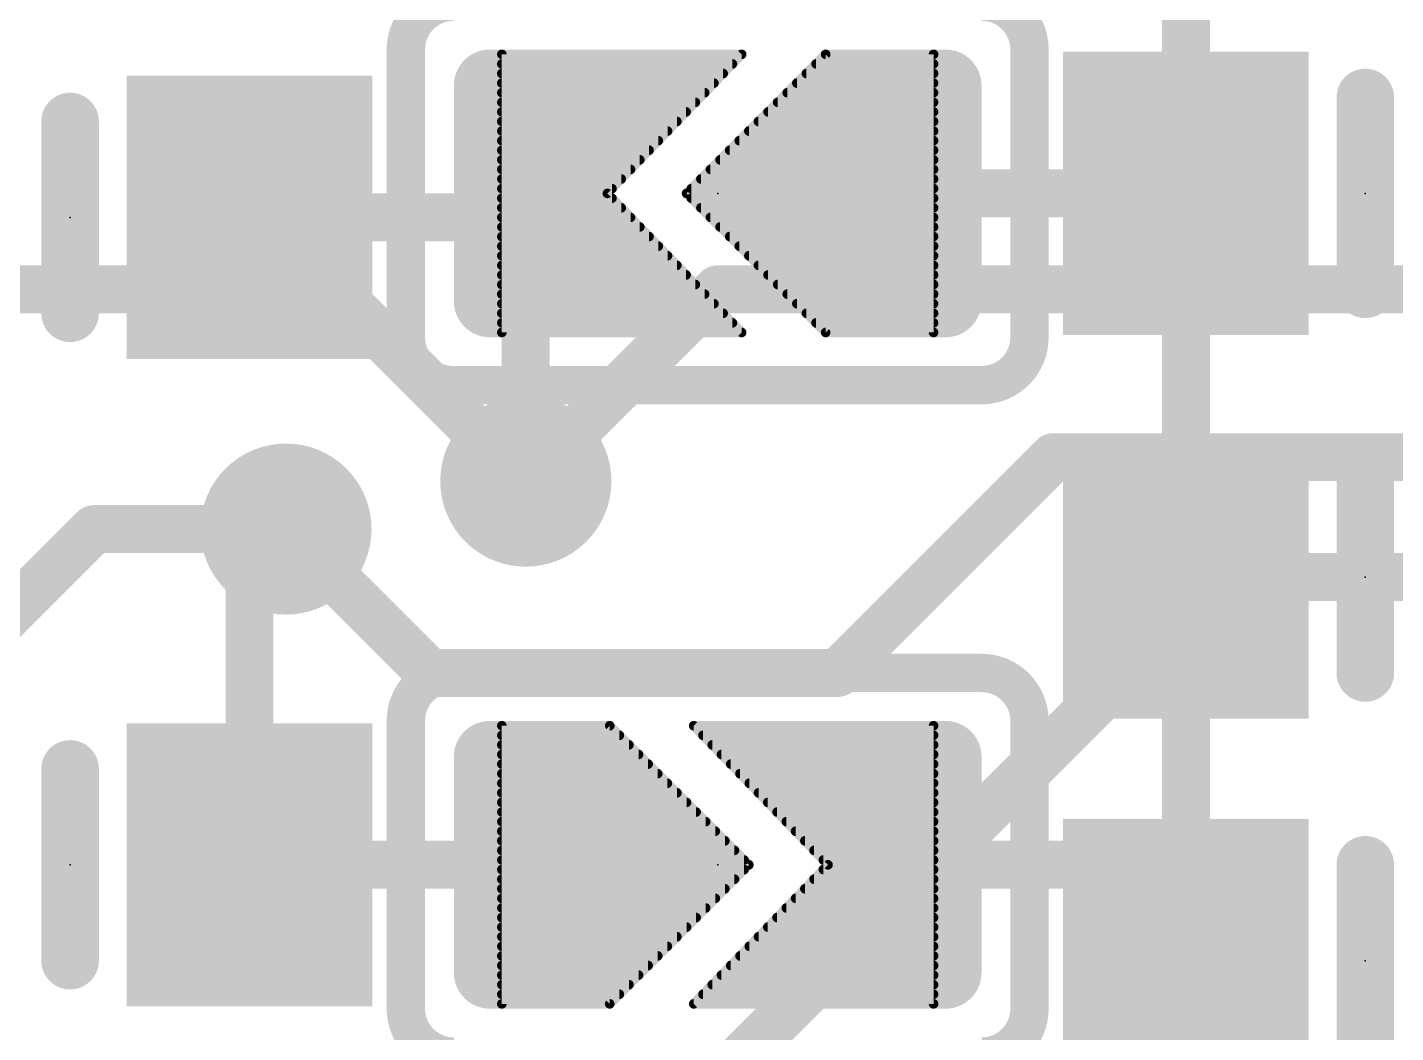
# Model space of a CAD drawing. Extents: x -0.6 to 62.7, y -0.8 to 53.6.
# Drawn here: x 19.08 to 26.32, y 13.72 to 19.04 of the extents above; entities that cross this region are included whole.
import ezdxf

# ---------------------------------------------------------------- set-up
doc = ezdxf.new("R2010")
doc.units = 0
for name, color, linetype in [('1', 12, 'CONTINUOUS'), ('16', 132, 'CONTINUOUS'), ('18', 110, 'CONTINUOUS'), ('21', 40, 'CONTINUOUS'), ('23', 40, 'CONTINUOUS')]:
    doc.layers.add(name, color=color, linetype=linetype)

# ---------------------------------------------------------------- blocks, each defined once
blk = doc.blocks.new('RECT')
blk.add_solid([(-0.5, -0.5), (0.5, -0.5), (-0.5, 0.5), (0.5, 0.5)])
blk = doc.blocks.new('RECT121920X243840R50')
at = {"const_width": 0.1905}
blk.add_lwpolyline([(0.2858, -0.5715), (0.2858, 0.5715, 0.4142), (0.1905, 0.6668), (-0.1905, 0.6668, 0.4142), (-0.2858, 0.5715), (-0.2858, -0.5715, 0.4142), (-0.1905, -0.6668), (0.1905, -0.6668, 0.4142)], format="xyb", close=True, dxfattribs=at)
blk.add_solid([(-0.2159, -0.5969), (0.2159, -0.5969), (-0.2159, 0.5969), (0.2159, 0.5969)])
blk = doc.blocks.new('ROUNDV')
at = {"const_width": 0.5}
blk.add_lwpolyline([(0, -0.25, 1), (0, 0.25, 1), (0, -0.25)], format="xyb", dxfattribs=at)

msp = doc.modelspace()

# ---------------------------------------------------------------- linework, layer by layer
at = {"layer": '1'}
for points, const_width in [([(25.212, 18.161), (25.212, 20.447)], 0.254), ([(22.86, 18.8976), (21.59, 18.8976)], 0.0508), ([(21.59, 18.8976), (21.59, 17.4244)], 0.0508), ([(22.1488, 18.161), (22.86, 18.8976)], 0.0508), ([(22.5679, 18.161), (23.3045, 18.8976)], 0.0508), ([(23.3045, 18.8976), (23.876, 18.8976)], 0.0508), ([(23.876, 18.8976), (23.876, 17.4244)], 0.0508), ([(21.59, 18.8468), (22.811, 18.8468)], 0.0508), ([(23.2537, 18.8468), (23.876, 18.8468)], 0.0508), ([(21.59, 18.796), (22.7619, 18.796)], 0.0508), ([(21.59, 18.7452), (22.7129, 18.7452)], 0.0508), ([(23.1521, 18.7452), (23.876, 18.7452)], 0.0508), ([(23.2029, 18.796), (23.876, 18.796)], 0.0508), ([(21.59, 18.6944), (22.6638, 18.6944)], 0.0508), ([(23.1013, 18.6944), (23.876, 18.6944)], 0.0508), ([(21.59, 18.6436), (22.6148, 18.6436)], 0.0508), ([(23.0505, 18.6436), (23.876, 18.6436)], 0.0508), ([(21.59, 18.5928), (22.5657, 18.5928)], 0.0508), ([(21.59, 18.542), (22.5167, 18.542)], 0.0508), ([(22.9489, 18.542), (23.876, 18.542)], 0.0508), ([(22.9997, 18.5928), (23.876, 18.5928)], 0.0508), ([(21.59, 18.4912), (22.4676, 18.4912)], 0.0508), ([(22.8981, 18.4912), (23.876, 18.4912)], 0.0508), ([(21.59, 18.4404), (22.4186, 18.4404)], 0.0508), ([(21.59, 18.3896), (22.3695, 18.3896)], 0.0508), ([(22.7965, 18.3896), (23.876, 18.3896)], 0.0508), ([(22.8473, 18.4404), (23.876, 18.4404)], 0.0508), ([(21.59, 18.3388), (22.3205, 18.3388)], 0.0508), ([(22.7457, 18.3388), (23.876, 18.3388)], 0.0508), ([(21.59, 18.034), (21.717, 18.161)], 0.254), ([(21.59, 18.288), (22.2714, 18.288)], 0.0508), ([(21.59, 18.2372), (22.2224, 18.2372)], 0.0508), ([(21.717, 18.161), (21.717, 16.637)], 0.254), ([(22.6441, 18.2372), (23.876, 18.2372)], 0.0508), ([(22.6949, 18.288), (23.876, 18.288)], 0.0508), ([(23.749, 18.161), (25.212, 18.161)], 0.254), ([(25.212, 16.129), (25.212, 18.161)], 0.254), ([(21.59, 18.1864), (22.1733, 18.1864)], 0.0508), ([(22.86, 17.4244), (22.1488, 18.161)], 0.0508), ([(23.3045, 17.4244), (22.5679, 18.161)], 0.0508), ([(22.5933, 18.1864), (23.876, 18.1864)], 0.0508), ([(20.254, 18.034), (21.59, 18.034)], 0.254), ([(21.59, 18.1356), (22.1733, 18.1356)], 0.0508), ([(22.5933, 18.1356), (23.876, 18.1356)], 0.0508), ([(21.59, 18.0848), (22.2224, 18.0848)], 0.0508), ([(21.59, 18.034), (22.2714, 18.034)], 0.0508), ([(22.6441, 18.0848), (23.876, 18.0848)], 0.0508), ([(22.6949, 18.034), (23.876, 18.034)], 0.0508), ([(21.59, 17.9832), (22.3205, 17.9832)], 0.0508), ([(22.7457, 17.9832), (23.876, 17.9832)], 0.0508), ([(21.59, 17.9324), (22.3695, 17.9324)], 0.0508), ([(21.59, 17.8816), (22.4186, 17.8816)], 0.0508), ([(22.7965, 17.9324), (23.876, 17.9324)], 0.0508), ([(22.8473, 17.8816), (23.876, 17.8816)], 0.0508), ([(21.59, 17.8308), (22.4676, 17.8308)], 0.0508), ([(22.8981, 17.8308), (23.876, 17.8308)], 0.0508), ([(21.59, 17.78), (22.5167, 17.78)], 0.0508), ([(21.59, 17.7292), (22.5657, 17.7292)], 0.0508), ([(22.9489, 17.78), (23.876, 17.78)], 0.0508), ([(22.9997, 17.7292), (23.876, 17.7292)], 0.0508), ([(21.59, 17.6784), (22.6148, 17.6784)], 0.0508), ([(23.0505, 17.6784), (23.876, 17.6784)], 0.0508), ([(21.59, 17.6276), (22.6638, 17.6276)], 0.0508), ([(23.1013, 17.6276), (23.876, 17.6276)], 0.0508), ([(21.59, 17.5768), (22.7129, 17.5768)], 0.0508), ([(21.59, 17.526), (22.7619, 17.526)], 0.0508), ([(23.1521, 17.5768), (23.876, 17.5768)], 0.0508), ([(23.2029, 17.526), (23.876, 17.526)], 0.0508), ([(21.59, 17.4752), (22.811, 17.4752)], 0.0508), ([(23.2537, 17.4752), (23.876, 17.4752)], 0.0508), ([(21.59, 17.4244), (22.86, 17.4244)], 0.0508), ([(21.59, 17.4244), (22.86, 17.4244)], 0.0508), ([(23.876, 17.4244), (23.3045, 17.4244)], 0.0508), ([(23.3045, 17.4244), (23.876, 17.4244)], 0.0508), ([(20.254, 16.19), (20.447, 16.383)], 0.254), ([(20.381, 16.317), (20.447, 16.383)], 0.254), ([(20.254, 14.605), (20.254, 16.19)], 0.254), ([(25.212, 16.129), (25.212, 14.097)], 0.254), ([(21.59, 15.3416), (22.1615, 15.3416)], 0.0508), ([(21.59, 13.8684), (21.59, 15.3416)], 0.0508), ([(22.1615, 15.3416), (22.8981, 14.605)], 0.0508), ([(22.606, 15.3416), (23.3172, 14.605)], 0.0508), ([(23.876, 15.3416), (22.606, 15.3416)], 0.0508), ([(23.876, 13.8684), (23.876, 15.3416)], 0.0508), ([(21.59, 15.2908), (22.2123, 15.2908)], 0.0508), ([(22.655, 15.2908), (23.876, 15.2908)], 0.0508), ([(21.59, 15.24), (22.2631, 15.24)], 0.0508), ([(21.59, 15.1892), (22.3139, 15.1892)], 0.0508), ([(22.7041, 15.24), (23.876, 15.24)], 0.0508), ([(22.7531, 15.1892), (23.876, 15.1892)], 0.0508), ([(21.59, 15.1384), (22.3647, 15.1384)], 0.0508), ([(22.8022, 15.1384), (23.876, 15.1384)], 0.0508), ([(21.59, 15.0876), (22.4155, 15.0876)], 0.0508), ([(22.8512, 15.0876), (23.876, 15.0876)], 0.0508), ([(21.59, 15.0368), (22.4663, 15.0368)], 0.0508), ([(21.59, 14.986), (22.5171, 14.986)], 0.0508), ([(22.9003, 15.0368), (23.876, 15.0368)], 0.0508), ([(22.9493, 14.986), (23.876, 14.986)], 0.0508), ([(21.59, 14.9352), (22.5679, 14.9352)], 0.0508), ([(22.9984, 14.9352), (23.876, 14.9352)], 0.0508), ([(21.59, 14.8844), (22.6187, 14.8844)], 0.0508), ([(21.59, 14.8336), (22.6695, 14.8336)], 0.0508), ([(23.0474, 14.8844), (23.876, 14.8844)], 0.0508), ([(23.0965, 14.8336), (23.876, 14.8336)], 0.0508), ([(21.59, 14.7828), (22.7203, 14.7828)], 0.0508), ([(23.1455, 14.7828), (23.876, 14.7828)], 0.0508), ([(20.254, 14.605), (21.717, 14.605)], 0.254), ([(21.59, 14.732), (22.7711, 14.732)], 0.0508), ([(23.1946, 14.732), (23.876, 14.732)], 0.0508), ([(23.749, 14.605), (24.704, 14.605)], 0.254), ([(24.704, 14.605), (25.212, 14.097)], 0.254), ([(21.59, 14.6812), (22.8219, 14.6812)], 0.0508), ([(21.59, 14.6304), (22.8727, 14.6304)], 0.0508), ([(23.2436, 14.6812), (23.876, 14.6812)], 0.0508), ([(23.2927, 14.6304), (23.876, 14.6304)], 0.0508), ([(21.59, 14.5796), (22.8727, 14.5796)], 0.0508), ([(22.8981, 14.605), (22.1615, 13.8684)], 0.0508), ([(23.3172, 14.605), (22.606, 13.8684)], 0.0508), ([(23.2927, 14.5796), (23.876, 14.5796)], 0.0508), ([(21.59, 14.5288), (22.8219, 14.5288)], 0.0508), ([(21.59, 14.478), (22.7711, 14.478)], 0.0508), ([(23.1946, 14.478), (23.876, 14.478)], 0.0508), ([(23.2436, 14.5288), (23.876, 14.5288)], 0.0508), ([(21.59, 14.4272), (22.7203, 14.4272)], 0.0508), ([(23.1455, 14.4272), (23.876, 14.4272)], 0.0508), ([(21.59, 14.3764), (22.6695, 14.3764)], 0.0508), ([(21.59, 14.3256), (22.6187, 14.3256)], 0.0508), ([(23.0474, 14.3256), (23.876, 14.3256)], 0.0508), ([(23.0965, 14.3764), (23.876, 14.3764)], 0.0508), ([(21.59, 14.2748), (22.5679, 14.2748)], 0.0508), ([(22.9984, 14.2748), (23.876, 14.2748)], 0.0508), ([(21.59, 14.224), (22.5171, 14.224)], 0.0508), ([(22.9493, 14.224), (23.876, 14.224)], 0.0508), ([(25.212, 14.097), (25.212, 12.065)], 0.254), ([(21.59, 14.1732), (22.4663, 14.1732)], 0.0508), ([(21.59, 14.1224), (22.4155, 14.1224)], 0.0508), ([(22.8512, 14.1224), (23.876, 14.1224)], 0.0508), ([(22.9003, 14.1732), (23.876, 14.1732)], 0.0508), ([(21.59, 14.0716), (22.3647, 14.0716)], 0.0508), ([(22.8022, 14.0716), (23.876, 14.0716)], 0.0508), ([(21.59, 14.0208), (22.3139, 14.0208)], 0.0508), ([(21.59, 13.97), (22.2631, 13.97)], 0.0508), ([(22.7041, 13.97), (23.876, 13.97)], 0.0508), ([(22.7531, 14.0208), (23.876, 14.0208)], 0.0508), ([(21.59, 13.9192), (22.2123, 13.9192)], 0.0508), ([(22.6551, 13.9192), (23.876, 13.9192)], 0.0508), ([(22.1615, 13.8684), (21.59, 13.8684)], 0.0508), ([(21.59, 13.8684), (22.1615, 13.8684)], 0.0508), ([(22.606, 13.8684), (23.876, 13.8684)], 0.0508), ([(22.606, 13.8684), (23.876, 13.8684)], 0.0508)]:
    msp.add_lwpolyline(points, dxfattribs=dict(at, const_width=const_width))
for points, const_width in [([(21.59, 18.9103, 1), (21.59, 18.8849)], 0.0254), ([(21.6027, 18.8976, 1), (21.5773, 18.8976)], 0.0254), ([(22.8691, 18.8888, 1), (22.8509, 18.9064)], 0.0254), ([(22.86, 18.8849, 1), (22.86, 18.9103)], 0.0254), ([(23.3045, 18.9103, 1), (23.3045, 18.8849)], 0.0254), ([(23.3135, 18.8886, 1), (23.2955, 18.9066)], 0.0254), ([(23.8887, 18.8976, 1), (23.8633, 18.8976)], 0.0254), ([(23.876, 18.8849, 1), (23.876, 18.9103)], 0.0254), ([(21.59, 18.8595, 1), (21.59, 18.8341)], 0.0254), ([(22.811, 18.8341, 1), (22.811, 18.8595)], 0.0254), ([(23.2537, 18.8595, 1), (23.2537, 18.8341)], 0.0254), ([(23.876, 18.8341, 1), (23.876, 18.8595)], 0.0254), ([(21.59, 18.8087, 1), (21.59, 18.7833)], 0.0254), ([(21.59, 18.7579, 1), (21.59, 18.7325)], 0.0254), ([(22.7129, 18.7325, 1), (22.7129, 18.7579)], 0.0254), ([(22.7619, 18.7833, 1), (22.7619, 18.8087)], 0.0254), ([(23.1521, 18.7579, 1), (23.1521, 18.7325)], 0.0254), ([(23.2029, 18.8087, 1), (23.2029, 18.7833)], 0.0254), ([(23.876, 18.7833, 1), (23.876, 18.8087)], 0.0254), ([(23.876, 18.7325, 1), (23.876, 18.7579)], 0.0254), ([(21.59, 18.7071, 1), (21.59, 18.6817)], 0.0254), ([(22.6638, 18.6817, 1), (22.6638, 18.7071)], 0.0254), ([(23.1013, 18.7071, 1), (23.1013, 18.6817)], 0.0254), ([(23.876, 18.6817, 1), (23.876, 18.7071)], 0.0254), ([(21.59, 18.6563, 1), (21.59, 18.6309)], 0.0254), ([(22.6148, 18.6309, 1), (22.6148, 18.6563)], 0.0254), ([(23.0505, 18.6563, 1), (23.0505, 18.6309)], 0.0254), ([(23.876, 18.6309, 1), (23.876, 18.6563)], 0.0254), ([(21.59, 18.6055, 1), (21.59, 18.5801)], 0.0254), ([(21.59, 18.5547, 1), (21.59, 18.5293)], 0.0254), ([(22.5167, 18.5293, 1), (22.5167, 18.5547)], 0.0254), ([(22.5657, 18.5801, 1), (22.5657, 18.6055)], 0.0254), ([(22.9489, 18.5547, 1), (22.9489, 18.5293)], 0.0254), ([(22.9997, 18.6055, 1), (22.9997, 18.5801)], 0.0254), ([(23.876, 18.5801, 1), (23.876, 18.6055)], 0.0254), ([(23.876, 18.5293, 1), (23.876, 18.5547)], 0.0254), ([(21.59, 18.5039, 1), (21.59, 18.4785)], 0.0254), ([(22.4676, 18.4785, 1), (22.4676, 18.5039)], 0.0254), ([(22.8981, 18.5039, 1), (22.8981, 18.4785)], 0.0254), ([(23.876, 18.4785, 1), (23.876, 18.5039)], 0.0254), ([(21.59, 18.4531, 1), (21.59, 18.4277)], 0.0254), ([(21.59, 18.4023, 1), (21.59, 18.3769)], 0.0254), ([(22.3695, 18.3769, 1), (22.3695, 18.4023)], 0.0254), ([(22.4186, 18.4277, 1), (22.4186, 18.4531)], 0.0254), ([(22.7965, 18.4023, 1), (22.7965, 18.3769)], 0.0254), ([(22.8473, 18.4531, 1), (22.8473, 18.4277)], 0.0254), ([(23.876, 18.4277, 1), (23.876, 18.4531)], 0.0254), ([(23.876, 18.3769, 1), (23.876, 18.4023)], 0.0254), ([(21.59, 18.3515, 1), (21.59, 18.3261)], 0.0254), ([(22.3205, 18.3261, 1), (22.3205, 18.3515)], 0.0254), ([(22.7457, 18.3515, 1), (22.7457, 18.3261)], 0.0254), ([(23.876, 18.3261, 1), (23.876, 18.3515)], 0.0254), ([(21.59, 18.3007, 1), (21.59, 18.2753)], 0.0254), ([(21.59, 18.2499, 1), (21.59, 18.2245)], 0.0254), ([(21.7805, 18.161, 1), (21.6535, 18.161)], 0.127), ([(21.7619, 18.1161, 1), (21.6721, 18.2059)], 0.127), ([(22.2224, 18.2245, 1), (22.2224, 18.2499)], 0.0254), ([(22.2714, 18.2753, 1), (22.2714, 18.3007)], 0.0254), ([(22.6441, 18.2499, 1), (22.6441, 18.2245)], 0.0254), ([(22.6949, 18.3007, 1), (22.6949, 18.2753)], 0.0254), ([(23.749, 18.2245, 1), (23.749, 18.0975)], 0.127), ([(23.876, 18.2753, 1), (23.876, 18.3007)], 0.0254), ([(23.876, 18.2245, 1), (23.876, 18.2499)], 0.0254), ([(25.2755, 18.161, 1), (25.1485, 18.161)], 0.127), ([(25.212, 18.0975, 1), (25.212, 18.2245)], 0.127), ([(21.59, 18.1991, 1), (21.59, 18.1737)], 0.0254), ([(22.1579, 18.1698, 1), (22.1397, 18.1522)], 0.0254), ([(22.1733, 18.1737, 1), (22.1733, 18.1991)], 0.0254), ([(22.5769, 18.17, 1), (22.5589, 18.152)], 0.0254), ([(22.5933, 18.1991, 1), (22.5933, 18.1737)], 0.0254), ([(23.876, 18.1737, 1), (23.876, 18.1991)], 0.0254), ([(25.1485, 18.161, 1), (25.2755, 18.161)], 0.127), ([(20.254, 18.0975, 1), (20.254, 17.9705)], 0.127), ([(21.5451, 18.0789, 1), (21.6349, 17.9891)], 0.127), ([(21.59, 17.9705, 1), (21.59, 18.0975)], 0.127), ([(21.59, 18.1483, 1), (21.59, 18.1229)], 0.0254), ([(22.1397, 18.1698, 1), (22.1579, 18.1522)], 0.0254), ([(22.1733, 18.1229, 1), (22.1733, 18.1483)], 0.0254), ([(22.5589, 18.17, 1), (22.5769, 18.152)], 0.0254), ([(22.5933, 18.1483, 1), (22.5933, 18.1229)], 0.0254), ([(23.876, 18.1229, 1), (23.876, 18.1483)], 0.0254), ([(21.59, 18.0975, 1), (21.59, 18.0721)], 0.0254), ([(21.59, 18.0467, 1), (21.59, 18.0213)], 0.0254), ([(22.2224, 18.0721, 1), (22.2224, 18.0975)], 0.0254), ([(22.2714, 18.0213, 1), (22.2714, 18.0467)], 0.0254), ([(22.6441, 18.0975, 1), (22.6441, 18.0721)], 0.0254), ([(22.6949, 18.0467, 1), (22.6949, 18.0213)], 0.0254), ([(23.876, 18.0721, 1), (23.876, 18.0975)], 0.0254), ([(23.876, 18.0213, 1), (23.876, 18.0467)], 0.0254), ([(21.59, 17.9959, 1), (21.59, 17.9705)], 0.0254), ([(22.3205, 17.9705, 1), (22.3205, 17.9959)], 0.0254), ([(22.7457, 17.9959, 1), (22.7457, 17.9705)], 0.0254), ([(23.876, 17.9705, 1), (23.876, 17.9959)], 0.0254), ([(21.59, 17.9451, 1), (21.59, 17.9197)], 0.0254), ([(21.59, 17.8943, 1), (21.59, 17.8689)], 0.0254), ([(22.3695, 17.9197, 1), (22.3695, 17.9451)], 0.0254), ([(22.4186, 17.8689, 1), (22.4186, 17.8943)], 0.0254), ([(22.7965, 17.9451, 1), (22.7965, 17.9197)], 0.0254), ([(22.8473, 17.8943, 1), (22.8473, 17.8689)], 0.0254), ([(23.876, 17.9197, 1), (23.876, 17.9451)], 0.0254), ([(23.876, 17.8689, 1), (23.876, 17.8943)], 0.0254), ([(21.59, 17.8435, 1), (21.59, 17.8181)], 0.0254), ([(22.4676, 17.8181, 1), (22.4676, 17.8435)], 0.0254), ([(22.8981, 17.8435, 1), (22.8981, 17.8181)], 0.0254), ([(23.876, 17.8181, 1), (23.876, 17.8435)], 0.0254), ([(21.59, 17.7927, 1), (21.59, 17.7673)], 0.0254), ([(21.59, 17.7419, 1), (21.59, 17.7165)], 0.0254), ([(22.5167, 17.7673, 1), (22.5167, 17.7927)], 0.0254), ([(22.5657, 17.7165, 1), (22.5657, 17.7419)], 0.0254), ([(22.9489, 17.7927, 1), (22.9489, 17.7673)], 0.0254), ([(22.9997, 17.7419, 1), (22.9997, 17.7165)], 0.0254), ([(23.876, 17.7673, 1), (23.876, 17.7927)], 0.0254), ([(23.876, 17.7165, 1), (23.876, 17.7419)], 0.0254), ([(21.59, 17.6911, 1), (21.59, 17.6657)], 0.0254), ([(22.6148, 17.6657, 1), (22.6148, 17.6911)], 0.0254), ([(23.0505, 17.6911, 1), (23.0505, 17.6657)], 0.0254), ([(23.876, 17.6657, 1), (23.876, 17.6911)], 0.0254), ([(21.59, 17.6403, 1), (21.59, 17.6149)], 0.0254), ([(22.6638, 17.6149, 1), (22.6638, 17.6403)], 0.0254), ([(23.1013, 17.6403, 1), (23.1013, 17.6149)], 0.0254), ([(23.876, 17.6149, 1), (23.876, 17.6403)], 0.0254), ([(21.59, 17.5895, 1), (21.59, 17.5641)], 0.0254), ([(21.59, 17.5387, 1), (21.59, 17.5133)], 0.0254), ([(22.7129, 17.5641, 1), (22.7129, 17.5895)], 0.0254), ([(22.7619, 17.5133, 1), (22.7619, 17.5387)], 0.0254), ([(23.1521, 17.5895, 1), (23.1521, 17.5641)], 0.0254), ([(23.2029, 17.5387, 1), (23.2029, 17.5133)], 0.0254), ([(23.876, 17.5641, 1), (23.876, 17.5895)], 0.0254), ([(23.876, 17.5133, 1), (23.876, 17.5387)], 0.0254), ([(21.59, 17.4879, 1), (21.59, 17.4625)], 0.0254), ([(22.811, 17.4625, 1), (22.811, 17.4879)], 0.0254), ([(23.2537, 17.4879, 1), (23.2537, 17.4625)], 0.0254), ([(23.876, 17.4625, 1), (23.876, 17.4879)], 0.0254), ([(21.59, 17.4371, 1), (21.59, 17.4117)], 0.0254), ([(21.59, 17.4371, 1), (21.59, 17.4117)], 0.0254), ([(21.5773, 17.4244, 1), (21.6027, 17.4244)], 0.0254), ([(22.8509, 17.4156, 1), (22.8691, 17.4332)], 0.0254), ([(22.86, 17.4117, 1), (22.86, 17.4371)], 0.0254), ([(22.86, 17.4117, 1), (22.86, 17.4371)], 0.0254), ([(23.3045, 17.4371, 1), (23.3045, 17.4117)], 0.0254), ([(23.3045, 17.4371, 1), (23.3045, 17.4117)], 0.0254), ([(23.2955, 17.4154, 1), (23.3135, 17.4334)], 0.0254), ([(23.8633, 17.4244, 1), (23.8887, 17.4244)], 0.0254), ([(23.876, 17.4117, 1), (23.876, 17.4371)], 0.0254), ([(23.876, 17.4117, 1), (23.876, 17.4371)], 0.0254), ([(21.6535, 16.637, 1), (21.7805, 16.637)], 0.127), ([(20.4919, 16.3381, 1), (20.4021, 16.4279)], 0.127), ([(20.4919, 16.3381, 1), (20.4021, 16.4279)], 0.127), ([(20.3361, 16.3619, 1), (20.4259, 16.2721)], 0.127), ([(20.3175, 16.19, 1), (20.1905, 16.19)], 0.127), ([(20.2091, 16.2349, 1), (20.2989, 16.1451)], 0.127), ([(25.2755, 16.129, 1), (25.1485, 16.129)], 0.127), ([(25.1485, 16.129, 1), (25.2755, 16.129)], 0.127), ([(21.59, 15.3543, 1), (21.59, 15.3289)], 0.0254), ([(21.6027, 15.3416, 1), (21.5773, 15.3416)], 0.0254), ([(22.1705, 15.3506, 1), (22.1525, 15.3326)], 0.0254), ([(22.1615, 15.3289, 1), (22.1615, 15.3543)], 0.0254), ([(22.6151, 15.3504, 1), (22.5969, 15.3328)], 0.0254), ([(22.606, 15.3543, 1), (22.606, 15.3289)], 0.0254), ([(23.8887, 15.3416, 1), (23.8633, 15.3416)], 0.0254), ([(23.876, 15.3289, 1), (23.876, 15.3543)], 0.0254), ([(21.59, 15.3035, 1), (21.59, 15.2781)], 0.0254), ([(22.2123, 15.2781, 1), (22.2123, 15.3035)], 0.0254), ([(22.655, 15.3035, 1), (22.655, 15.2781)], 0.0254), ([(23.876, 15.2781, 1), (23.876, 15.3035)], 0.0254), ([(21.59, 15.2527, 1), (21.59, 15.2273)], 0.0254), ([(21.59, 15.2019, 1), (21.59, 15.1765)], 0.0254), ([(22.2631, 15.2273, 1), (22.2631, 15.2527)], 0.0254), ([(22.3139, 15.1765, 1), (22.3139, 15.2019)], 0.0254), ([(22.7041, 15.2527, 1), (22.7041, 15.2273)], 0.0254), ([(22.7531, 15.2019, 1), (22.7531, 15.1765)], 0.0254), ([(23.876, 15.2273, 1), (23.876, 15.2527)], 0.0254), ([(23.876, 15.1765, 1), (23.876, 15.2019)], 0.0254), ([(21.59, 15.1511, 1), (21.59, 15.1257)], 0.0254), ([(22.3647, 15.1257, 1), (22.3647, 15.1511)], 0.0254), ([(22.8022, 15.1511, 1), (22.8022, 15.1257)], 0.0254), ([(23.876, 15.1257, 1), (23.876, 15.1511)], 0.0254), ([(21.59, 15.1003, 1), (21.59, 15.0749)], 0.0254), ([(22.4155, 15.0749, 1), (22.4155, 15.1003)], 0.0254), ([(22.8512, 15.1003, 1), (22.8512, 15.0749)], 0.0254), ([(23.876, 15.0749, 1), (23.876, 15.1003)], 0.0254), ([(21.59, 15.0495, 1), (21.59, 15.0241)], 0.0254), ([(21.59, 14.9987, 1), (21.59, 14.9733)], 0.0254), ([(22.4663, 15.0241, 1), (22.4663, 15.0495)], 0.0254), ([(22.5171, 14.9733, 1), (22.5171, 14.9987)], 0.0254), ([(22.9003, 15.0495, 1), (22.9003, 15.0241)], 0.0254), ([(22.9493, 14.9987, 1), (22.9493, 14.9733)], 0.0254), ([(23.876, 15.0241, 1), (23.876, 15.0495)], 0.0254), ([(23.876, 14.9733, 1), (23.876, 14.9987)], 0.0254), ([(21.59, 14.9479, 1), (21.59, 14.9225)], 0.0254), ([(22.5679, 14.9225, 1), (22.5679, 14.9479)], 0.0254), ([(22.9984, 14.9479, 1), (22.9984, 14.9225)], 0.0254), ([(23.876, 14.9225, 1), (23.876, 14.9479)], 0.0254), ([(21.59, 14.8971, 1), (21.59, 14.8717)], 0.0254), ([(21.59, 14.8463, 1), (21.59, 14.8209)], 0.0254), ([(22.6187, 14.8717, 1), (22.6187, 14.8971)], 0.0254), ([(22.6695, 14.8209, 1), (22.6695, 14.8463)], 0.0254), ([(23.0474, 14.8971, 1), (23.0474, 14.8717)], 0.0254), ([(23.0965, 14.8463, 1), (23.0965, 14.8209)], 0.0254), ([(23.876, 14.8717, 1), (23.876, 14.8971)], 0.0254), ([(23.876, 14.8209, 1), (23.876, 14.8463)], 0.0254), ([(21.59, 14.7955, 1), (21.59, 14.7701)], 0.0254), ([(22.7203, 14.7701, 1), (22.7203, 14.7955)], 0.0254), ([(23.1455, 14.7955, 1), (23.1455, 14.7701)], 0.0254), ([(23.876, 14.7701, 1), (23.876, 14.7955)], 0.0254), ([(20.254, 14.6685, 1), (20.254, 14.5415)], 0.127), ([(21.59, 14.7447, 1), (21.59, 14.7193)], 0.0254), ([(21.717, 14.5415, 1), (21.717, 14.6685)], 0.127), ([(22.7711, 14.7193, 1), (22.7711, 14.7447)], 0.0254), ([(23.1946, 14.7447, 1), (23.1946, 14.7193)], 0.0254), ([(23.749, 14.6685, 1), (23.749, 14.5415)], 0.127), ([(23.876, 14.7193, 1), (23.876, 14.7447)], 0.0254), ([(24.7489, 14.6499, 1), (24.6591, 14.5601)], 0.127), ([(24.704, 14.5415, 1), (24.704, 14.6685)], 0.127), ([(20.1905, 14.605, 1), (20.3175, 14.605)], 0.127), ([(21.59, 14.6939, 1), (21.59, 14.6685)], 0.0254), ([(21.59, 14.6431, 1), (21.59, 14.6177)], 0.0254), ([(22.8219, 14.6685, 1), (22.8219, 14.6939)], 0.0254), ([(22.8727, 14.6177, 1), (22.8727, 14.6431)], 0.0254), ([(23.2436, 14.6939, 1), (23.2436, 14.6685)], 0.0254), ([(23.2927, 14.6431, 1), (23.2927, 14.6177)], 0.0254), ([(23.876, 14.6685, 1), (23.876, 14.6939)], 0.0254), ([(23.876, 14.6177, 1), (23.876, 14.6431)], 0.0254), ([(21.59, 14.5923, 1), (21.59, 14.5669)], 0.0254), ([(22.8727, 14.5669, 1), (22.8727, 14.5923)], 0.0254), ([(22.9071, 14.596, 1), (22.8891, 14.614)], 0.0254), ([(22.8891, 14.596, 1), (22.9071, 14.614)], 0.0254), ([(23.2927, 14.5923, 1), (23.2927, 14.5669)], 0.0254), ([(23.3263, 14.5962, 1), (23.3081, 14.6138)], 0.0254), ([(23.3081, 14.5962, 1), (23.3263, 14.6138)], 0.0254), ([(23.876, 14.5669, 1), (23.876, 14.5923)], 0.0254), ([(21.59, 14.5415, 1), (21.59, 14.5161)], 0.0254), ([(21.59, 14.4907, 1), (21.59, 14.4653)], 0.0254), ([(22.7711, 14.4653, 1), (22.7711, 14.4907)], 0.0254), ([(22.8219, 14.5161, 1), (22.8219, 14.5415)], 0.0254), ([(23.1946, 14.4907, 1), (23.1946, 14.4653)], 0.0254), ([(23.2436, 14.5415, 1), (23.2436, 14.5161)], 0.0254), ([(23.876, 14.5161, 1), (23.876, 14.5415)], 0.0254), ([(23.876, 14.4653, 1), (23.876, 14.4907)], 0.0254), ([(21.59, 14.4399, 1), (21.59, 14.4145)], 0.0254), ([(22.7203, 14.4145, 1), (22.7203, 14.4399)], 0.0254), ([(23.1455, 14.4399, 1), (23.1455, 14.4145)], 0.0254), ([(23.876, 14.4145, 1), (23.876, 14.4399)], 0.0254), ([(21.59, 14.3891, 1), (21.59, 14.3637)], 0.0254), ([(21.59, 14.3383, 1), (21.59, 14.3129)], 0.0254), ([(22.6187, 14.3129, 1), (22.6187, 14.3383)], 0.0254), ([(22.6695, 14.3637, 1), (22.6695, 14.3891)], 0.0254), ([(23.0474, 14.3383, 1), (23.0474, 14.3129)], 0.0254), ([(23.0965, 14.3891, 1), (23.0965, 14.3637)], 0.0254), ([(23.876, 14.3637, 1), (23.876, 14.3891)], 0.0254), ([(23.876, 14.3129, 1), (23.876, 14.3383)], 0.0254), ([(21.59, 14.2875, 1), (21.59, 14.2621)], 0.0254), ([(22.5679, 14.2621, 1), (22.5679, 14.2875)], 0.0254), ([(22.9984, 14.2875, 1), (22.9984, 14.2621)], 0.0254), ([(23.876, 14.2621, 1), (23.876, 14.2875)], 0.0254), ([(21.59, 14.2367, 1), (21.59, 14.2113)], 0.0254), ([(22.5171, 14.2113, 1), (22.5171, 14.2367)], 0.0254), ([(22.9493, 14.2367, 1), (22.9493, 14.2113)], 0.0254), ([(23.876, 14.2113, 1), (23.876, 14.2367)], 0.0254), ([(25.2755, 14.097, 1), (25.1485, 14.097)], 0.127), ([(25.1671, 14.0521, 1), (25.2569, 14.1419)], 0.127), ([(21.59, 14.1859, 1), (21.59, 14.1605)], 0.0254), ([(21.59, 14.1351, 1), (21.59, 14.1097)], 0.0254), ([(22.4155, 14.1097, 1), (22.4155, 14.1351)], 0.0254), ([(22.4663, 14.1605, 1), (22.4663, 14.1859)], 0.0254), ([(22.8512, 14.1351, 1), (22.8512, 14.1097)], 0.0254), ([(22.9003, 14.1859, 1), (22.9003, 14.1605)], 0.0254), ([(23.876, 14.1605, 1), (23.876, 14.1859)], 0.0254), ([(23.876, 14.1097, 1), (23.876, 14.1351)], 0.0254), ([(25.1485, 14.097, 1), (25.2755, 14.097)], 0.127), ([(21.59, 14.0843, 1), (21.59, 14.0589)], 0.0254), ([(22.3647, 14.0589, 1), (22.3647, 14.0843)], 0.0254), ([(22.8022, 14.0843, 1), (22.8022, 14.0589)], 0.0254), ([(23.876, 14.0589, 1), (23.876, 14.0843)], 0.0254), ([(21.59, 14.0335, 1), (21.59, 14.0081)], 0.0254), ([(21.59, 13.9827, 1), (21.59, 13.9573)], 0.0254), ([(22.2631, 13.9573, 1), (22.2631, 13.9827)], 0.0254), ([(22.3139, 14.0081, 1), (22.3139, 14.0335)], 0.0254), ([(22.7041, 13.9827, 1), (22.7041, 13.9573)], 0.0254), ([(22.7531, 14.0335, 1), (22.7531, 14.0081)], 0.0254), ([(23.876, 14.0081, 1), (23.876, 14.0335)], 0.0254), ([(23.876, 13.9573, 1), (23.876, 13.9827)], 0.0254), ([(21.59, 13.9319, 1), (21.59, 13.9065)], 0.0254), ([(22.2123, 13.9065, 1), (22.2123, 13.9319)], 0.0254), ([(22.6551, 13.9319, 1), (22.6551, 13.9065)], 0.0254), ([(23.876, 13.9065, 1), (23.876, 13.9319)], 0.0254), ([(21.59, 13.8811, 1), (21.59, 13.8557)], 0.0254), ([(21.59, 13.8811, 1), (21.59, 13.8557)], 0.0254), ([(21.5773, 13.8684, 1), (21.6027, 13.8684)], 0.0254), ([(22.1525, 13.8774, 1), (22.1705, 13.8594)], 0.0254), ([(22.1615, 13.8557, 1), (22.1615, 13.8811)], 0.0254), ([(22.1615, 13.8557, 1), (22.1615, 13.8811)], 0.0254), ([(22.606, 13.8811, 1), (22.606, 13.8557)], 0.0254), ([(22.606, 13.8811, 1), (22.606, 13.8557)], 0.0254), ([(22.5969, 13.8772, 1), (22.6151, 13.8596)], 0.0254), ([(23.8633, 13.8684, 1), (23.8887, 13.8684)], 0.0254), ([(23.876, 13.8557, 1), (23.876, 13.8811)], 0.0254), ([(23.876, 13.8557, 1), (23.876, 13.8811)], 0.0254)]:
    msp.add_lwpolyline(points, format="xyb", dxfattribs=dict(at, const_width=const_width))
at = {"layer": '16', "const_width": 0.254}
for points in [[(18.796, 17.653), (20.701, 17.653)], [(20.701, 17.653), (21.717, 16.637)], [(22.733, 17.653), (21.717, 16.637)], [(34.417, 17.653), (22.733, 17.653)], [(23.368, 15.621), (24.511, 16.764)], [(24.511, 16.764), (35.179, 16.764)], [(17.018, 13.97), (19.431, 16.383)], [(19.431, 16.383), (20.447, 16.383)], [(20.447, 16.383), (21.209, 15.621)], [(20.193, 10.922), (25.4, 16.129)], [(25.4, 16.129), (34.671, 16.129)], [(21.209, 15.621), (23.368, 15.621)]]:
    msp.add_lwpolyline(points, dxfattribs=at)
at = {"layer": '16', "const_width": 0.127}
for points in [[(20.7459, 17.6979, 1), (20.6561, 17.6081)], [(20.701, 17.5895, 1), (20.701, 17.7165)], [(22.733, 17.7165, 1), (22.733, 17.5895)], [(22.7779, 17.6081, 1), (22.6881, 17.6979)], [(24.511, 16.8275, 1), (24.511, 16.7005)], [(24.5559, 16.7191, 1), (24.4661, 16.8089)], [(21.6721, 16.6819, 1), (21.7619, 16.5921)], [(21.6721, 16.5921, 1), (21.7619, 16.6819)], [(19.431, 16.4465, 1), (19.431, 16.3195)], [(19.4759, 16.3381, 1), (19.3861, 16.4279)], [(20.4919, 16.4279, 1), (20.4021, 16.3381)], [(20.447, 16.3195, 1), (20.447, 16.4465)], [(25.4, 16.1925, 1), (25.4, 16.0655)], [(25.4449, 16.0841, 1), (25.3551, 16.1739)], [(21.209, 15.6845, 1), (21.209, 15.5575)], [(21.1641, 15.5761, 1), (21.2539, 15.6659)], [(23.3231, 15.6659, 1), (23.4129, 15.5761)], [(23.368, 15.5575, 1), (23.368, 15.6845)]]:
    msp.add_lwpolyline(points, format="xyb", dxfattribs=at)
at = {"layer": '21'}
for points, const_width in [([(21.336, 19.177, 0.4142), (21.082, 18.923)], 0.2032), ([(24.384, 18.923, 0.4142), (24.13, 19.177)], 0.2032), ([(21.1328, 18.923, 1), (21.0312, 18.923)], 0.1016), ([(24.4348, 18.923, 1), (24.3332, 18.923)], 0.1016), ([(21.0312, 18.923, 1), (21.1328, 18.923)], 0.1016), ([(24.3332, 18.923, 1), (24.4348, 18.923)], 0.1016), ([(26.2382, 18.669, 1), (26.0858, 18.669)], 0.1524), ([(19.3802, 18.542, 1), (19.2278, 18.542)], 0.1524), ([(26.0858, 17.653, 1), (26.2382, 17.653)], 0.1524), ([(19.2278, 17.526, 1), (19.3802, 17.526)], 0.1524), ([(21.082, 17.399, 0.4142), (21.336, 17.145)], 0.2032), ([(21.1328, 17.399, 1), (21.0312, 17.399)], 0.1016), ([(24.13, 17.145, 0.4142), (24.384, 17.399)], 0.2032), ([(24.4348, 17.399, 1), (24.3332, 17.399)], 0.1016), ([(21.0312, 17.399, 1), (21.1328, 17.399)], 0.1016), ([(24.3332, 17.399, 1), (24.4348, 17.399)], 0.1016), ([(21.336, 17.1958, 1), (21.336, 17.0942)], 0.1016), ([(21.336, 17.0942, 1), (21.336, 17.1958)], 0.1016), ([(24.13, 17.1958, 1), (24.13, 17.0942)], 0.1016), ([(24.13, 17.0942, 1), (24.13, 17.1958)], 0.1016), ([(26.2382, 16.637, 1), (26.0858, 16.637)], 0.1524), ([(21.336, 15.621, 0.4142), (21.082, 15.367)], 0.2032), ([(21.336, 15.6718, 1), (21.336, 15.5702)], 0.1016), ([(21.336, 15.5702, 1), (21.336, 15.6718)], 0.1016), ([(24.384, 15.367, 0.4142), (24.13, 15.621)], 0.2032), ([(24.13, 15.6718, 1), (24.13, 15.5702)], 0.1016), ([(24.13, 15.5702, 1), (24.13, 15.6718)], 0.1016), ([(26.0858, 15.621, 1), (26.2382, 15.621)], 0.1524), ([(21.1328, 15.367, 1), (21.0312, 15.367)], 0.1016), ([(24.4348, 15.367, 1), (24.3332, 15.367)], 0.1016), ([(21.0312, 15.367, 1), (21.1328, 15.367)], 0.1016), ([(24.3332, 15.367, 1), (24.4348, 15.367)], 0.1016), ([(19.3802, 15.113, 1), (19.2278, 15.113)], 0.1524), ([(26.2382, 14.605, 1), (26.0858, 14.605)], 0.1524), ([(19.2278, 14.097, 1), (19.3802, 14.097)], 0.1524), ([(21.082, 13.843, 0.4142), (21.336, 13.589)], 0.2032), ([(21.1328, 13.843, 1), (21.0312, 13.843)], 0.1016), ([(24.13, 13.589, 0.4142), (24.384, 13.843)], 0.2032), ([(24.4348, 13.843, 1), (24.3332, 13.843)], 0.1016), ([(21.0312, 13.843, 1), (21.1328, 13.843)], 0.1016), ([(24.3332, 13.843, 1), (24.4348, 13.843)], 0.1016)]:
    msp.add_lwpolyline(points, format="xyb", dxfattribs=dict(at, const_width=const_width))
for points, const_width in [([(21.082, 18.923), (21.082, 17.399)], 0.2032), ([(24.384, 18.923), (24.384, 17.399)], 0.2032), ([(26.162, 18.669), (26.162, 17.653)], 0.3048), ([(19.304, 18.542), (19.304, 17.526)], 0.3048), ([(24.13, 17.145), (21.336, 17.145)], 0.2032), ([(26.162, 16.637), (26.162, 15.621)], 0.3048), ([(21.336, 15.621), (24.13, 15.621)], 0.2032), ([(21.082, 13.843), (21.082, 15.367)], 0.2032), ([(24.384, 13.843), (24.384, 15.367)], 0.2032), ([(19.304, 14.097), (19.304, 15.113)], 0.3048), ([(26.162, 14.605), (26.162, 13.589)], 0.3048)]:
    msp.add_lwpolyline(points, dxfattribs=dict(at, const_width=const_width))
at = {"layer": '23'}
for p in [(22.733, 18.161), (26.162, 18.161), (19.304, 18.034), (26.162, 16.129), (19.304, 14.605), (22.733, 14.605), (26.162, 14.097)]:
    msp.add_point(p, dxfattribs=at)

# ---------------------------------------------------------------- block references
at = {"layer": '1', "rotation": 180}
for p in [(21.717, 18.161), (23.749, 18.161)]:
    msp.add_blockref('RECT121920X243840R50', p, dxfattribs=at)
at = {"layer": '1', "xscale": 1.3, "yscale": 1.5}
for p in [(25.212, 18.161), (20.254, 18.034), (25.212, 16.129), (25.212, 14.097)]:
    msp.add_blockref('RECT', p, dxfattribs=at)
at = {"layer": '1'}
for p in [(21.717, 14.605), (23.749, 14.605)]:
    msp.add_blockref('RECT121920X243840R50', p, dxfattribs=at)
at = {"layer": '1', "xscale": 1.3, "yscale": 1.5, "rotation": 180}
msp.add_blockref('RECT', (20.254, 14.605), dxfattribs=at)
at = {"layer": '18', "xscale": 0.9064, "yscale": 0.9064}
for p in [(21.717, 16.637), (21.717, 16.637), (20.447, 16.383), (20.447, 16.383)]:
    msp.add_blockref('ROUNDV', p, dxfattribs=at)

doc.saveas('drawing.dxf')
